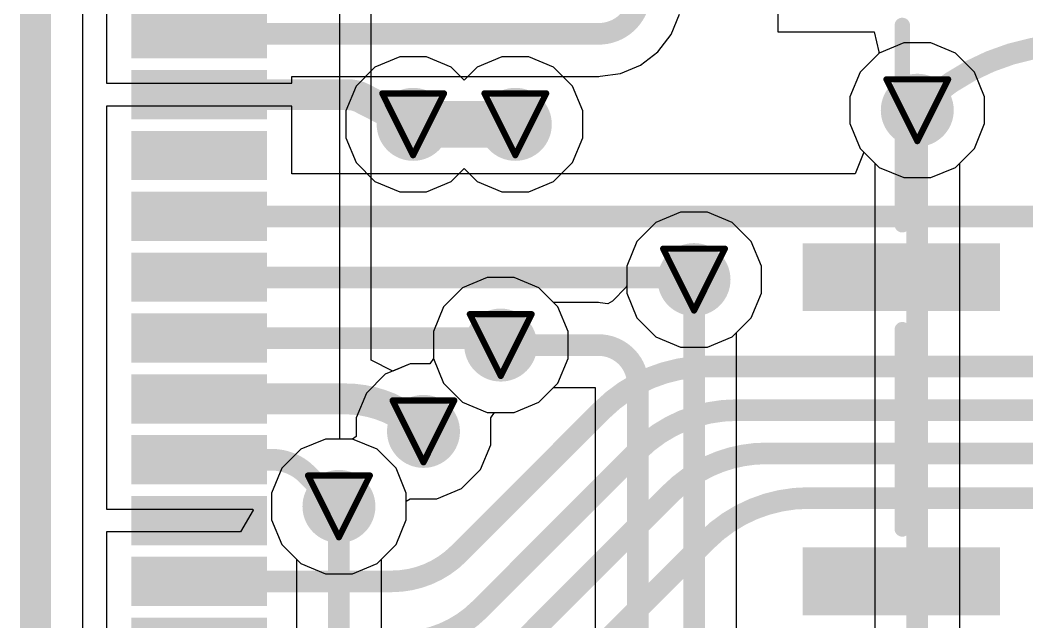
# Model space of a CAD drawing. Header units: inches. Extents: x 0 to 5359, y 0 to 5098.
# Drawn here: x -0.13 to 8.15, y 64.42 to 69.36 of the extents above; entities that cross this region are included whole.
import ezdxf

# ---------------------------------------------------------------- set-up
doc = ezdxf.new("R2010")
doc.units = ezdxf.units.IN
for name, color, linetype in [('Board Outline', 216, 'Continuous'), ('Bottom Layer', 5, 'Continuous'), ('Drill Drawing', 1, 'Continuous'), ('Layer 1', 16, 'Continuous'), ('Layer 2', 76, 'Continuous'), ('Top Layer', 1, 'Continuous'), ('Top Overlay', 2, 'Continuous'), ('Top Paste', 8, 'Continuous'), ('Top Solder', 216, 'Continuous'), ('Via Holes', 16, 'Continuous')]:
    doc.layers.add(name, color=color, linetype=linetype)

# ---------------------------------------------------------------- blocks, each defined once
blk = doc.blocks.new('FH41_40S_0_5SH_05__36')
at = {"layer": 'Top Layer'}
for points in [[(3.5975, 3.3955), (3.9023, 3.3955), (3.9023, 2.3795), (3.5975, 2.3795)], [(4.0977, 3.3955), (4.4025, 3.3955), (4.4025, 2.3795), (4.0977, 2.3795)], [(4.5975, 3.3955), (4.9023, 3.3955), (4.9023, 2.3795), (4.5975, 2.3795)], [(5.0977, 3.3955), (5.4025, 3.3955), (5.4025, 2.3795), (5.0977, 2.3795)], [(5.5975, 3.3955), (5.9023, 3.3955), (5.9023, 2.3795), (5.5975, 2.3795)], [(6.0977, 3.3955), (6.4025, 3.3955), (6.4025, 2.3795), (6.0977, 2.3795)], [(6.5975, 3.3955), (6.9023, 3.3955), (6.9023, 2.3795), (6.5975, 2.3795)], [(7.0976, 3.3955), (7.4024, 3.3955), (7.4024, 2.3795), (7.0976, 2.3795)], [(7.5975, 3.3955), (7.9023, 3.3955), (7.9023, 2.3795), (7.5975, 2.3795)], [(8.0976, 3.3955), (8.4024, 3.3955), (8.4024, 2.3795), (8.0976, 2.3795)], [(3.5216, -2.1255), (3.9788, -2.1255), (3.9788, -3.6495), (3.5216, -3.6495)], [(6.0215, -2.1255), (6.4787, -2.1255), (6.4787, -3.6495), (6.0215, -3.6495)]]:
    blk.add_hatch(color=1, dxfattribs=at).paths.add_polyline_path(points)
at = {"layer": 'Top Paste'}
for points in [[(3.5975, 3.3955), (3.9023, 3.3955), (3.9023, 2.3795), (3.5975, 2.3795)], [(4.0977, 3.3955), (4.4025, 3.3955), (4.4025, 2.3795), (4.0977, 2.3795)], [(4.5975, 3.3955), (4.9023, 3.3955), (4.9023, 2.3795), (4.5975, 2.3795)], [(5.0977, 3.3955), (5.4025, 3.3955), (5.4025, 2.3795), (5.0977, 2.3795)], [(5.5975, 3.3955), (5.9023, 3.3955), (5.9023, 2.3795), (5.5975, 2.3795)], [(6.0977, 3.3955), (6.4025, 3.3955), (6.4025, 2.3795), (6.0977, 2.3795)], [(6.5975, 3.3955), (6.9023, 3.3955), (6.9023, 2.3795), (6.5975, 2.3795)], [(7.0976, 3.3955), (7.4024, 3.3955), (7.4024, 2.3795), (7.0976, 2.3795)], [(7.5975, 3.3955), (7.9023, 3.3955), (7.9023, 2.3795), (7.5975, 2.3795)], [(8.0976, 3.3955), (8.4024, 3.3955), (8.4024, 2.3795), (8.0976, 2.3795)], [(3.5216, -2.1255), (3.9788, -2.1255), (3.9788, -3.6495), (3.5216, -3.6495)], [(6.0215, -2.1255), (6.4787, -2.1255), (6.4787, -3.6495), (6.0215, -3.6495)]]:
    blk.add_hatch(color=8, dxfattribs=at).paths.add_polyline_path(points)
at = {"layer": 'Top Solder'}
for points in [[(3.0476, 3.4455), (3.4525, 3.4455), (3.4525, 2.3295), (3.0476, 2.3295)], [(3.5475, 3.4455), (3.9523, 3.4455), (3.9523, 2.3295), (3.5475, 2.3295)], [(4.0476, 3.4455), (4.4525, 3.4455), (4.4525, 2.3295), (4.0476, 2.3295)], [(4.5475, 3.4455), (4.9523, 3.4455), (4.9523, 2.3295), (4.5475, 2.3295)], [(5.0476, 3.4455), (5.4525, 3.4455), (5.4525, 2.3295), (5.0476, 2.3295)], [(5.5475, 3.4455), (5.9523, 3.4455), (5.9523, 2.3295), (5.5475, 2.3295)], [(6.0476, 3.4455), (6.4525, 3.4455), (6.4525, 2.3295), (6.0476, 2.3295)], [(6.5475, 3.4455), (6.9523, 3.4455), (6.9523, 2.3295), (6.5475, 2.3295)], [(7.0476, 3.4455), (7.4525, 3.4455), (7.4525, 2.3295), (7.0476, 2.3295)], [(7.5475, 3.4455), (7.9523, 3.4455), (7.9523, 2.3295), (7.5475, 2.3295)], [(8.0476, 3.4455), (8.4525, 3.4455), (8.4525, 2.3295), (8.0476, 2.3295)], [(3.4716, -2.0755), (4.0288, -2.0755), (4.0288, -3.6995), (3.4716, -3.6995)], [(5.9714, -2.0755), (6.5287, -2.0755), (6.5287, -3.6995), (5.9714, -3.6995)]]:
    blk.add_hatch(color=216, dxfattribs=at).paths.add_polyline_path(points)
at = {"layer": 'Top Overlay'}
for points in [[(4.1812, -2.8963, 0.127, 0.127, 0), (5.8188, -2.8963, 0.127, 0.127, 0)], [(6.6811, -2.8963, 0.127, 0.127, 0), (8.3189, -2.8963, 0.127, 0.127, 0)]]:
    blk.add_lwpolyline(points, format="xyseb", dxfattribs=at)
for points in [[(4.1494, -2.8963, 0.0635, 0.0635, 1), (4.2129, -2.8963, 0.0635, 0.0635, 1)], [(5.787, -2.8963, 0.0635, 0.0635, 1), (5.8505, -2.8963, 0.0635, 0.0635, 1)], [(6.6493, -2.8963, 0.0635, 0.0635, 1), (6.7128, -2.8963, 0.0635, 0.0635, 1)], [(8.2872, -2.8963, 0.0635, 0.0635, 1), (8.3507, -2.8963, 0.0635, 0.0635, 1)]]:
    blk.add_lwpolyline(points, format="xyseb", close=True, dxfattribs=at)

msp = doc.modelspace()

# ---------------------------------------------------------------- hatches: boundary and pattern name
at = {"layer": 'Bottom Layer'}
h = msp.add_hatch(color=5, dxfattribs=at)
edge = h.paths.add_edge_path()
edge.add_arc((7.252, 68.6221), 0.3, 0, 360)
h = msp.add_hatch(color=5, dxfattribs=at)
edge = h.paths.add_edge_path()
edge.add_arc((3.1054, 68.5063), 0.3, 0, 360)
h = msp.add_hatch(color=5, dxfattribs=at)
edge = h.paths.add_edge_path()
edge.add_arc((3.9459, 68.5063), 0.3, 0, 360)
h = msp.add_hatch(color=5, dxfattribs=at)
edge = h.paths.add_edge_path()
edge.add_arc((5.4158, 67.2301), 0.3, 0, 360)
h = msp.add_hatch(color=5, dxfattribs=at)
edge = h.paths.add_edge_path()
edge.add_arc((3.8256, 66.6922), 0.3, 0, 360)
h = msp.add_hatch(color=5, dxfattribs=at)
edge = h.paths.add_edge_path()
edge.add_arc((3.1905, 65.9828), 0.3, 0, 360)
h = msp.add_hatch(color=5, dxfattribs=at)
edge = h.paths.add_edge_path()
edge.add_arc((2.4952, 65.3662), 0.3, 0, 360)
at = {"layer": 'Layer 1'}
h = msp.add_hatch(color=16, dxfattribs=at)
edge = h.paths.add_edge_path()
edge.add_arc((7.252, 68.6221), 0.3, 0, 360)
h = msp.add_hatch(color=16, dxfattribs=at)
edge = h.paths.add_edge_path()
edge.add_arc((3.1054, 68.5063), 0.3, 0, 360)
h = msp.add_hatch(color=16, dxfattribs=at)
edge = h.paths.add_edge_path()
edge.add_arc((3.9459, 68.5063), 0.3, 0, 360)
h = msp.add_hatch(color=16, dxfattribs=at)
edge = h.paths.add_edge_path()
edge.add_arc((5.4158, 67.2301), 0.3, 0, 360)
h = msp.add_hatch(color=16, dxfattribs=at)
edge = h.paths.add_edge_path()
edge.add_arc((3.8256, 66.6922), 0.3, 0, 360)
h = msp.add_hatch(color=16, dxfattribs=at)
edge = h.paths.add_edge_path()
edge.add_arc((3.1905, 65.9828), 0.3, 0, 360)
h = msp.add_hatch(color=16, dxfattribs=at)
edge = h.paths.add_edge_path()
edge.add_arc((2.4952, 65.3662), 0.3, 0, 360)
at = {"layer": 'Layer 2'}
h = msp.add_hatch(color=76, dxfattribs=at)
edge = h.paths.add_edge_path()
edge.add_arc((7.252, 68.6221), 0.3, 0, 360)
h = msp.add_hatch(color=76, dxfattribs=at)
edge = h.paths.add_edge_path()
edge.add_arc((3.1054, 68.5063), 0.3, 0, 360)
h = msp.add_hatch(color=76, dxfattribs=at)
edge = h.paths.add_edge_path()
edge.add_arc((3.9459, 68.5063), 0.3, 0, 360)
h = msp.add_hatch(color=76, dxfattribs=at)
edge = h.paths.add_edge_path()
edge.add_arc((5.4158, 67.2301), 0.3, 0, 360)
h = msp.add_hatch(color=76, dxfattribs=at)
edge = h.paths.add_edge_path()
edge.add_arc((3.8256, 66.6922), 0.3, 0, 360)
h = msp.add_hatch(color=76, dxfattribs=at)
edge = h.paths.add_edge_path()
edge.add_arc((3.1905, 65.9828), 0.3, 0, 360)
h = msp.add_hatch(color=76, dxfattribs=at)
edge = h.paths.add_edge_path()
edge.add_arc((2.4952, 65.3662), 0.3, 0, 360)
at = {"layer": 'Top Layer'}
h = msp.add_hatch(color=1, dxfattribs=at)
edge = h.paths.add_edge_path()
edge.add_arc((7.252, 68.6221), 0.3, 0, 360)
h = msp.add_hatch(color=1, dxfattribs=at)
edge = h.paths.add_edge_path()
edge.add_arc((3.1054, 68.5063), 0.3, 0, 360)
h = msp.add_hatch(color=1, dxfattribs=at)
edge = h.paths.add_edge_path()
edge.add_arc((3.9459, 68.5063), 0.3, 0, 360)
h = msp.add_hatch(color=1, dxfattribs=at)
edge = h.paths.add_edge_path()
edge.add_arc((5.4158, 67.2301), 0.3, 0, 360)
h = msp.add_hatch(color=1, dxfattribs=at)
edge = h.paths.add_edge_path()
edge.add_arc((3.8256, 66.6922), 0.3, 0, 360)
h = msp.add_hatch(color=1, dxfattribs=at)
edge = h.paths.add_edge_path()
edge.add_arc((3.1905, 65.9828), 0.3, 0, 360)
h = msp.add_hatch(color=1, dxfattribs=at)
edge = h.paths.add_edge_path()
edge.add_arc((2.4952, 65.3662), 0.3, 0, 360)
at = {"layer": 'Via Holes'}
h = msp.add_hatch(color=7, dxfattribs=at)
edge = h.paths.add_edge_path()
edge.add_arc((7.252, 68.6221), 0.15, 0, 360)
h = msp.add_hatch(color=7, dxfattribs=at)
edge = h.paths.add_edge_path()
edge.add_arc((3.1054, 68.5063), 0.15, 0, 360)
h = msp.add_hatch(color=7, dxfattribs=at)
edge = h.paths.add_edge_path()
edge.add_arc((3.9459, 68.5063), 0.15, 0, 360)
h = msp.add_hatch(color=7, dxfattribs=at)
edge = h.paths.add_edge_path()
edge.add_arc((5.4158, 67.2301), 0.15, 0, 360)
h = msp.add_hatch(color=7, dxfattribs=at)
edge = h.paths.add_edge_path()
edge.add_arc((3.8256, 66.6922), 0.15, 0, 360)
h = msp.add_hatch(color=7, dxfattribs=at)
edge = h.paths.add_edge_path()
edge.add_arc((3.1905, 65.9828), 0.15, 0, 360)
h = msp.add_hatch(color=7, dxfattribs=at)
edge = h.paths.add_edge_path()
edge.add_arc((2.4952, 65.3662), 0.15, 0, 360)

# ---------------------------------------------------------------- linework, layer by layer
at = {"layer": 'Board Outline'}
msp.add_lwpolyline([(0, 0, 0.254, 0.254, 0), (0, 120, 0.254, 0.254, 0)], format="xyseb", dxfattribs=at)
at = {"layer": 'Bottom Layer'}
for p, q in [((0.3885, 43.4848), (0.3885, 74.168)), ((2.5008, 70.8268), (2.5008, 65.9202)), ((2.7597, 66.5678), (2.7597, 70.8204)), ((7.1418, 69.1761), (6.9382, 69.0917)), ((7.3622, 69.1761), (7.1418, 69.1761)), ((7.5658, 69.0917), (7.3622, 69.1761)), ((6.9382, 69.0917), (6.7823, 68.9359)), ((7.7217, 68.9359), (7.5658, 69.0917)), ((6.7823, 68.9359), (6.698, 68.7323)), ((7.806, 68.7323), (7.7217, 68.9359)), ((6.698, 68.7323), (6.698, 68.5119)), ((7.806, 68.5119), (7.806, 68.7323)), ((6.698, 68.5119), (6.7823, 68.3083)), ((7.7217, 68.3083), (7.806, 68.5119)), ((6.7823, 68.3083), (6.9024, 68.1882)), ((7.6016, 68.1882), (7.7217, 68.3083)), ((6.9024, 68.1882), (6.9024, 60.2301)), ((7.6016, 60.202), (7.6016, 68.1882)), ((5.3056, 67.7841), (5.102, 67.6997)), ((5.526, 67.7841), (5.3056, 67.7841)), ((5.7296, 67.6997), (5.526, 67.7841)), ((5.102, 67.6997), (4.9462, 67.5439)), ((5.8855, 67.5439), (5.7296, 67.6997)), ((4.9462, 67.5439), (4.8618, 67.3403)), ((5.9698, 67.3403), (5.8855, 67.5439)), ((4.8618, 67.3403), (4.8618, 67.1822)), ((5.9698, 67.1199), (5.9698, 67.3403)), ((3.7154, 67.2462), (3.5118, 67.1618)), ((3.9358, 67.2462), (3.7154, 67.2462)), ((4.1394, 67.1618), (3.9358, 67.2462)), ((3.5118, 67.1618), (3.3559, 67.006)), ((4.2594, 67.0418), (4.1394, 67.1618)), ((4.8573, 67.1694), (4.7453, 67.0531)), ((4.8618, 67.1822), (4.8573, 67.1694)), ((5.8855, 66.9163), (5.9698, 67.1199)), ((3.3559, 67.006), (3.2716, 66.8024)), ((4.6299, 67.0418), (4.2594, 67.0418)), ((4.6443, 67.0389), (4.6299, 67.0418)), ((4.7063, 67.0308), (4.6443, 67.0389)), ((4.7453, 67.0531), (4.7063, 67.0308)), ((5.7658, 66.7965), (5.8855, 66.9163)), ((3.2716, 66.8024), (3.2716, 66.582)), ((5.7658, 62.9006), (5.7658, 66.7965)), ((3.2716, 66.582), (3.2414, 66.5368)), ((2.9375, 66.4777), (2.7597, 66.5678)), ((3.0803, 66.5368), (2.9375, 66.4777)), ((3.2414, 66.5368), (3.0803, 66.5368)), ((4.1394, 66.2225), (4.2594, 66.3426)), ((4.2594, 66.3426), (4.6034, 66.3426)), ((4.6034, 66.3426), (4.6034, 61.7241)), ((3.9358, 66.1382), (4.1394, 66.2225)), ((3.7445, 66.093), (3.7747, 66.1382)), ((3.7445, 65.8726), (3.7445, 66.093)), ((3.7747, 66.1382), (3.9358, 66.1382)), ((2.385, 65.9202), (2.1814, 65.8358)), ((2.5008, 65.9202), (2.385, 65.9202)), ((2.1814, 65.8358), (2.0256, 65.68)), ((3.6602, 65.669), (3.7445, 65.8726)), ((2.0256, 65.68), (1.9412, 65.4764)), ((3.5043, 65.5132), (3.6602, 65.669)), ((3.3007, 65.4288), (3.5043, 65.5132)), ((1.9412, 65.4764), (1.9412, 65.256)), ((3.0492, 65.408), (3.0803, 65.4288)), ((3.0803, 65.4288), (3.3007, 65.4288)), ((3.0492, 65.256), (3.0492, 65.408)), ((1.9412, 65.256), (2.0256, 65.0524)), ((2.9649, 65.0524), (3.0492, 65.256)), ((2.0256, 65.0524), (2.1456, 64.9323)), ((2.8449, 64.9323), (2.9649, 65.0524)), ((2.1456, 64.9323), (2.1456, 59.6078)), ((2.8449, 59.6078), (2.8449, 64.9323))]:
    msp.add_line(p, q, dxfattribs=at)
for points in [[(7.252, 60.202, 0.1778, 0.1778, 0), (7.252, 68.6221, 0.1778, 0.1778, 0)], [(5.3907, 67.1992, 0.1778, 0.1778, 0), (5.4161, 67.1738, 0.1778, 0.1778, 0)], [(5.4161, 62.9006, 0.1778, 0.1778, 0), (5.4161, 67.1738, 0.1778, 0.1778, 0)], [(3.8256, 66.6922, 0.1778, 0.1778, 0), (4.6299, 66.6922, 0.1778, 0.1778, 0)], [(4.6299, 66.6922, 0.1778, 0.1778, -0.414214), (4.953, 66.3691, 0.1778, 0.1778, 0)], [(4.953, 61.2902, 0.1778, 0.1778, 0), (4.953, 66.3691, 0.1778, 0.1778, 0)], [(2.4952, 59.6078, 0.1778, 0.1778, 0), (2.4952, 65.3662, 0.1778, 0.1778, 0)]]:
    msp.add_lwpolyline(points, format="xyseb", dxfattribs=at)
for points in [[(7.2076, 68.6221, 0.0889, 0.0889, 1), (7.2965, 68.6221, 0.0889, 0.0889, 1)], [(5.3463, 67.1992, 0.0889, 0.0889, 1), (5.4352, 67.1992, 0.0889, 0.0889, 1)], [(5.3717, 67.1738, 0.0889, 0.0889, 1), (5.4606, 67.1738, 0.0889, 0.0889, 1)], [(5.3717, 67.1738, 0.0889, 0.0889, 1), (5.4606, 67.1738, 0.0889, 0.0889, 1)], [(3.7811, 66.6922, 0.0889, 0.0889, 1), (3.87, 66.6922, 0.0889, 0.0889, 1)], [(4.5855, 66.6922, 0.0889, 0.0889, 1), (4.6744, 66.6922, 0.0889, 0.0889, 1)], [(4.5855, 66.6922, 0.0889, 0.0889, 1), (4.6744, 66.6922, 0.0889, 0.0889, 1)], [(4.9085, 66.3691, 0.0889, 0.0889, 1), (4.9974, 66.3691, 0.0889, 0.0889, 1)], [(4.9085, 66.3691, 0.0889, 0.0889, 1), (4.9974, 66.3691, 0.0889, 0.0889, 1)], [(2.4508, 65.3662, 0.0889, 0.0889, 1), (2.5397, 65.3662, 0.0889, 0.0889, 1)]]:
    msp.add_lwpolyline(points, format="xyseb", close=True, dxfattribs=at)
at = {"layer": 'Drill Drawing'}
for points in [[(6.998, 68.8761, 0.0508, 0.0508, 0), (7.506, 68.8761, 0.0508, 0.0508, 0)], [(6.998, 68.8761, 0.0508, 0.0508, 0), (7.252, 68.3681, 0.0508, 0.0508, 0)], [(7.252, 68.3681, 0.0508, 0.0508, 0), (7.506, 68.8761, 0.0508, 0.0508, 0)], [(2.8514, 68.7603, 0.0508, 0.0508, 0), (3.3594, 68.7603, 0.0508, 0.0508, 0)], [(2.8514, 68.7603, 0.0508, 0.0508, 0), (3.1054, 68.2523, 0.0508, 0.0508, 0)], [(3.1054, 68.2523, 0.0508, 0.0508, 0), (3.3594, 68.7603, 0.0508, 0.0508, 0)], [(3.6919, 68.7603, 0.0508, 0.0508, 0), (4.1999, 68.7603, 0.0508, 0.0508, 0)], [(3.6919, 68.7603, 0.0508, 0.0508, 0), (3.9459, 68.2523, 0.0508, 0.0508, 0)], [(3.9459, 68.2523, 0.0508, 0.0508, 0), (4.1999, 68.7603, 0.0508, 0.0508, 0)], [(5.1618, 67.4841, 0.0508, 0.0508, 0), (5.6698, 67.4841, 0.0508, 0.0508, 0)], [(5.1618, 67.4841, 0.0508, 0.0508, 0), (5.4158, 66.9761, 0.0508, 0.0508, 0)], [(5.4158, 66.9761, 0.0508, 0.0508, 0), (5.6698, 67.4841, 0.0508, 0.0508, 0)], [(3.5716, 66.9462, 0.0508, 0.0508, 0), (4.0796, 66.9462, 0.0508, 0.0508, 0)], [(3.5716, 66.9462, 0.0508, 0.0508, 0), (3.8256, 66.4382, 0.0508, 0.0508, 0)], [(3.8256, 66.4382, 0.0508, 0.0508, 0), (4.0796, 66.9462, 0.0508, 0.0508, 0)], [(2.9365, 66.2368, 0.0508, 0.0508, 0), (3.4445, 66.2368, 0.0508, 0.0508, 0)], [(2.9365, 66.2368, 0.0508, 0.0508, 0), (3.1905, 65.7288, 0.0508, 0.0508, 0)], [(3.1905, 65.7288, 0.0508, 0.0508, 0), (3.4445, 66.2368, 0.0508, 0.0508, 0)], [(2.2412, 65.6202, 0.0508, 0.0508, 0), (2.7492, 65.6202, 0.0508, 0.0508, 0)], [(2.2412, 65.6202, 0.0508, 0.0508, 0), (2.4952, 65.1122, 0.0508, 0.0508, 0)], [(2.4952, 65.1122, 0.0508, 0.0508, 0), (2.7492, 65.6202, 0.0508, 0.0508, 0)]]:
    msp.add_lwpolyline(points, format="xyseb", dxfattribs=at)
for points in [[(6.9853, 68.8761, 0.0254, 0.0254, 1), (7.0107, 68.8761, 0.0254, 0.0254, 1)], [(6.9853, 68.8761, 0.0254, 0.0254, 1), (7.0107, 68.8761, 0.0254, 0.0254, 1)], [(7.4933, 68.8761, 0.0254, 0.0254, 1), (7.5187, 68.8761, 0.0254, 0.0254, 1)], [(7.4933, 68.8761, 0.0254, 0.0254, 1), (7.5187, 68.8761, 0.0254, 0.0254, 1)], [(2.8387, 68.7603, 0.0254, 0.0254, 1), (2.8641, 68.7603, 0.0254, 0.0254, 1)], [(2.8387, 68.7603, 0.0254, 0.0254, 1), (2.8641, 68.7603, 0.0254, 0.0254, 1)], [(3.3467, 68.7603, 0.0254, 0.0254, 1), (3.3721, 68.7603, 0.0254, 0.0254, 1)], [(3.3467, 68.7603, 0.0254, 0.0254, 1), (3.3721, 68.7603, 0.0254, 0.0254, 1)], [(3.6792, 68.7603, 0.0254, 0.0254, 1), (3.7046, 68.7603, 0.0254, 0.0254, 1)], [(3.6792, 68.7603, 0.0254, 0.0254, 1), (3.7046, 68.7603, 0.0254, 0.0254, 1)], [(4.1872, 68.7603, 0.0254, 0.0254, 1), (4.2126, 68.7603, 0.0254, 0.0254, 1)], [(4.1872, 68.7603, 0.0254, 0.0254, 1), (4.2126, 68.7603, 0.0254, 0.0254, 1)], [(7.2393, 68.3681, 0.0254, 0.0254, 1), (7.2647, 68.3681, 0.0254, 0.0254, 1)], [(7.2393, 68.3681, 0.0254, 0.0254, 1), (7.2647, 68.3681, 0.0254, 0.0254, 1)], [(3.0927, 68.2523, 0.0254, 0.0254, 1), (3.1181, 68.2523, 0.0254, 0.0254, 1)], [(3.0927, 68.2523, 0.0254, 0.0254, 1), (3.1181, 68.2523, 0.0254, 0.0254, 1)], [(3.9332, 68.2523, 0.0254, 0.0254, 1), (3.9586, 68.2523, 0.0254, 0.0254, 1)], [(3.9332, 68.2523, 0.0254, 0.0254, 1), (3.9586, 68.2523, 0.0254, 0.0254, 1)], [(5.1491, 67.4841, 0.0254, 0.0254, 1), (5.1745, 67.4841, 0.0254, 0.0254, 1)], [(5.1491, 67.4841, 0.0254, 0.0254, 1), (5.1745, 67.4841, 0.0254, 0.0254, 1)], [(5.6571, 67.4841, 0.0254, 0.0254, 1), (5.6825, 67.4841, 0.0254, 0.0254, 1)], [(5.6571, 67.4841, 0.0254, 0.0254, 1), (5.6825, 67.4841, 0.0254, 0.0254, 1)], [(5.4031, 66.9761, 0.0254, 0.0254, 1), (5.4285, 66.9761, 0.0254, 0.0254, 1)], [(5.4031, 66.9761, 0.0254, 0.0254, 1), (5.4285, 66.9761, 0.0254, 0.0254, 1)], [(3.5589, 66.9462, 0.0254, 0.0254, 1), (3.5843, 66.9462, 0.0254, 0.0254, 1)], [(3.5589, 66.9462, 0.0254, 0.0254, 1), (3.5843, 66.9462, 0.0254, 0.0254, 1)], [(4.0669, 66.9462, 0.0254, 0.0254, 1), (4.0923, 66.9462, 0.0254, 0.0254, 1)], [(4.0669, 66.9462, 0.0254, 0.0254, 1), (4.0923, 66.9462, 0.0254, 0.0254, 1)], [(3.8129, 66.4382, 0.0254, 0.0254, 1), (3.8383, 66.4382, 0.0254, 0.0254, 1)], [(3.8129, 66.4382, 0.0254, 0.0254, 1), (3.8383, 66.4382, 0.0254, 0.0254, 1)], [(2.9238, 66.2368, 0.0254, 0.0254, 1), (2.9492, 66.2368, 0.0254, 0.0254, 1)], [(2.9238, 66.2368, 0.0254, 0.0254, 1), (2.9492, 66.2368, 0.0254, 0.0254, 1)], [(3.4318, 66.2368, 0.0254, 0.0254, 1), (3.4572, 66.2368, 0.0254, 0.0254, 1)], [(3.4318, 66.2368, 0.0254, 0.0254, 1), (3.4572, 66.2368, 0.0254, 0.0254, 1)], [(3.1778, 65.7288, 0.0254, 0.0254, 1), (3.2032, 65.7288, 0.0254, 0.0254, 1)], [(3.1778, 65.7288, 0.0254, 0.0254, 1), (3.2032, 65.7288, 0.0254, 0.0254, 1)], [(2.2285, 65.6202, 0.0254, 0.0254, 1), (2.2539, 65.6202, 0.0254, 0.0254, 1)], [(2.2285, 65.6202, 0.0254, 0.0254, 1), (2.2539, 65.6202, 0.0254, 0.0254, 1)], [(2.7365, 65.6202, 0.0254, 0.0254, 1), (2.7619, 65.6202, 0.0254, 0.0254, 1)], [(2.7365, 65.6202, 0.0254, 0.0254, 1), (2.7619, 65.6202, 0.0254, 0.0254, 1)], [(2.4825, 65.1122, 0.0254, 0.0254, 1), (2.5079, 65.1122, 0.0254, 0.0254, 1)], [(2.4825, 65.1122, 0.0254, 0.0254, 1), (2.5079, 65.1122, 0.0254, 0.0254, 1)]]:
    msp.add_lwpolyline(points, format="xyseb", close=True, dxfattribs=at)
at = {"layer": 'Layer 1'}
for p, q in [((0.3885, 4.1451), (0.3885, 115.8549)), ((7.1418, 69.1761), (6.9382, 69.0917)), ((7.3622, 69.1761), (7.1418, 69.1761)), ((7.5658, 69.0917), (7.3622, 69.1761)), ((6.9382, 69.0917), (6.7823, 68.9359)), ((7.7217, 68.9359), (7.5658, 69.0917)), ((6.7823, 68.9359), (6.698, 68.7323)), ((7.806, 68.7323), (7.7217, 68.9359)), ((6.698, 68.7323), (6.698, 68.5119)), ((7.806, 68.5119), (7.806, 68.7323)), ((6.698, 68.5119), (6.7823, 68.3083)), ((7.7217, 68.3083), (7.806, 68.5119)), ((6.7823, 68.3083), (6.9382, 68.1524)), ((7.5658, 68.1524), (7.7217, 68.3083)), ((6.9382, 68.1524), (7.1418, 68.0681)), ((7.3622, 68.0681), (7.5658, 68.1524)), ((7.1418, 68.0681), (7.3622, 68.0681)), ((5.3056, 67.7841), (5.102, 67.6997)), ((5.526, 67.7841), (5.3056, 67.7841)), ((5.7296, 67.6997), (5.526, 67.7841)), ((5.102, 67.6997), (4.9462, 67.5439)), ((5.8855, 67.5439), (5.7296, 67.6997)), ((4.9462, 67.5439), (4.8618, 67.3403)), ((5.9698, 67.3403), (5.8855, 67.5439)), ((4.8618, 67.3403), (4.8618, 67.1199)), ((5.9698, 67.1199), (5.9698, 67.3403)), ((3.7154, 67.2462), (3.5118, 67.1618)), ((3.9358, 67.2462), (3.7154, 67.2462)), ((4.1394, 67.1618), (3.9358, 67.2462)), ((3.5118, 67.1618), (3.3559, 67.006)), ((4.2952, 67.006), (4.1394, 67.1618)), ((4.8618, 67.1199), (4.9462, 66.9163)), ((5.8855, 66.9163), (5.9698, 67.1199)), ((3.3559, 67.006), (3.2716, 66.8024)), ((4.3796, 66.8024), (4.2952, 67.006)), ((4.9462, 66.9163), (5.102, 66.7604)), ((5.7296, 66.7604), (5.8855, 66.9163)), ((3.2716, 66.8024), (3.2716, 66.582)), ((4.3796, 66.582), (4.3796, 66.8024)), ((5.102, 66.7604), (5.3056, 66.6761)), ((5.526, 66.6761), (5.7296, 66.7604)), ((5.3056, 66.6761), (5.526, 66.6761)), ((3.2716, 66.582), (3.2414, 66.5368)), ((4.2952, 66.3784), (4.3796, 66.582)), ((3.0803, 66.5368), (2.8767, 66.4525)), ((3.2414, 66.5368), (3.0803, 66.5368)), ((2.8767, 66.4525), (2.7209, 66.2966)), ((4.1394, 66.2225), (4.2952, 66.3784)), ((2.7209, 66.2966), (2.6365, 66.093)), ((3.9358, 66.1382), (4.1394, 66.2225)), ((2.6365, 66.093), (2.6365, 65.941)), ((3.7445, 66.093), (3.7747, 66.1382)), ((3.7445, 65.8726), (3.7445, 66.093)), ((3.7747, 66.1382), (3.9358, 66.1382)), ((2.385, 65.9202), (2.1814, 65.8358)), ((2.6054, 65.9202), (2.385, 65.9202)), ((2.6365, 65.941), (2.6054, 65.9202)), ((2.1814, 65.8358), (2.0256, 65.68)), ((3.6602, 65.669), (3.7445, 65.8726)), ((2.0256, 65.68), (1.9412, 65.4764)), ((3.5043, 65.5132), (3.6602, 65.669)), ((3.3007, 65.4288), (3.5043, 65.5132)), ((1.9412, 65.4764), (1.9412, 65.256)), ((3.0492, 65.408), (3.0803, 65.4288)), ((3.0803, 65.4288), (3.3007, 65.4288)), ((3.0492, 65.256), (3.0492, 65.408)), ((1.9412, 65.256), (2.0256, 65.0524)), ((2.9649, 65.0524), (3.0492, 65.256)), ((2.0256, 65.0524), (2.1814, 64.8965)), ((2.8091, 64.8965), (2.9649, 65.0524)), ((2.1814, 64.8965), (2.385, 64.8122)), ((2.6054, 64.8122), (2.8091, 64.8965)), ((2.385, 64.8122), (2.6054, 64.8122))]:
    msp.add_line(p, q, dxfattribs=at)
at = {"layer": 'Layer 2'}
for p, q in [((0.3885, 4.1451), (0.3885, 92.0911)), ((7.1418, 69.1761), (6.9382, 69.0917)), ((7.3622, 69.1761), (7.1418, 69.1761)), ((7.5658, 69.0917), (7.3622, 69.1761)), ((2.9952, 69.0603), (2.7916, 68.976)), ((3.2156, 69.0603), (2.9952, 69.0603)), ((3.4192, 68.976), (3.2156, 69.0603)), ((3.8357, 69.0603), (3.6321, 68.976)), ((4.0561, 69.0603), (3.8357, 69.0603)), ((4.2597, 68.976), (4.0561, 69.0603)), ((6.9382, 69.0917), (6.7823, 68.9359)), ((7.7217, 68.9359), (7.5658, 69.0917)), ((2.7916, 68.976), (2.6357, 68.8201)), ((3.5256, 68.8695), (3.4192, 68.976)), ((3.6321, 68.976), (3.5256, 68.8695)), ((4.4155, 68.8201), (4.2597, 68.976)), ((6.7823, 68.9359), (6.698, 68.7323)), ((7.806, 68.7323), (7.7217, 68.9359)), ((2.6357, 68.8201), (2.5514, 68.6165)), ((4.4999, 68.6165), (4.4155, 68.8201)), ((6.698, 68.7323), (6.698, 68.5119)), ((7.806, 68.5119), (7.806, 68.7323)), ((2.5514, 68.6165), (2.5514, 68.3961)), ((4.4999, 68.3961), (4.4999, 68.6165)), ((6.698, 68.5119), (6.7823, 68.3083)), ((7.7217, 68.3083), (7.806, 68.5119)), ((2.5514, 68.3961), (2.6357, 68.1925)), ((4.4155, 68.1925), (4.4999, 68.3961)), ((6.7823, 68.3083), (6.9382, 68.1524)), ((7.5658, 68.1524), (7.7217, 68.3083)), ((2.6357, 68.1925), (2.7916, 68.0366)), ((4.2597, 68.0366), (4.4155, 68.1925)), ((6.9382, 68.1524), (7.1418, 68.0681)), ((7.3622, 68.0681), (7.5658, 68.1524)), ((3.4192, 68.0366), (3.5256, 68.1431)), ((3.5256, 68.1431), (3.6321, 68.0366)), ((7.1418, 68.0681), (7.3622, 68.0681)), ((2.7916, 68.0366), (2.9952, 67.9523)), ((3.2156, 67.9523), (3.4192, 68.0366)), ((3.6321, 68.0366), (3.8357, 67.9523)), ((4.0561, 67.9523), (4.2597, 68.0366)), ((2.9952, 67.9523), (3.2156, 67.9523)), ((3.8357, 67.9523), (4.0561, 67.9523)), ((5.3056, 67.7841), (5.102, 67.6997)), ((5.526, 67.7841), (5.3056, 67.7841)), ((5.7296, 67.6997), (5.526, 67.7841)), ((5.102, 67.6997), (4.9462, 67.5439)), ((5.8855, 67.5439), (5.7296, 67.6997)), ((4.9462, 67.5439), (4.8618, 67.3403)), ((5.9698, 67.3403), (5.8855, 67.5439)), ((4.8618, 67.3403), (4.8618, 67.1199)), ((5.9698, 67.1199), (5.9698, 67.3403)), ((3.7154, 67.2462), (3.5118, 67.1618)), ((3.9358, 67.2462), (3.7154, 67.2462)), ((4.1394, 67.1618), (3.9358, 67.2462)), ((3.5118, 67.1618), (3.3559, 67.006)), ((4.2952, 67.006), (4.1394, 67.1618)), ((4.8618, 67.1199), (4.9462, 66.9163)), ((5.8855, 66.9163), (5.9698, 67.1199)), ((3.3559, 67.006), (3.2716, 66.8024)), ((4.3796, 66.8024), (4.2952, 67.006)), ((4.9462, 66.9163), (5.102, 66.7604)), ((5.7296, 66.7604), (5.8855, 66.9163)), ((3.2716, 66.8024), (3.2716, 66.582)), ((4.3796, 66.582), (4.3796, 66.8024)), ((5.102, 66.7604), (5.3056, 66.6761)), ((5.526, 66.6761), (5.7296, 66.7604)), ((5.3056, 66.6761), (5.526, 66.6761)), ((3.2716, 66.582), (3.3559, 66.3784)), ((4.2952, 66.3784), (4.3796, 66.582)), ((3.3559, 66.3784), (3.5118, 66.2225)), ((4.1394, 66.2225), (4.2952, 66.3784)), ((3.5118, 66.2225), (3.7154, 66.1382)), ((3.9358, 66.1382), (4.1394, 66.2225)), ((3.7154, 66.1382), (3.9358, 66.1382)), ((2.385, 65.9202), (2.1814, 65.8358)), ((2.6054, 65.9202), (2.385, 65.9202)), ((2.8091, 65.8358), (2.6054, 65.9202)), ((2.1814, 65.8358), (2.0256, 65.68)), ((2.9649, 65.68), (2.8091, 65.8358)), ((2.0256, 65.68), (1.9412, 65.4764)), ((3.0492, 65.4764), (2.9649, 65.68)), ((1.9412, 65.4764), (1.9412, 65.256)), ((3.0492, 65.256), (3.0492, 65.4764)), ((1.9412, 65.256), (2.0256, 65.0524)), ((2.9649, 65.0524), (3.0492, 65.256)), ((2.0256, 65.0524), (2.1814, 64.8965)), ((2.8091, 64.8965), (2.9649, 65.0524)), ((2.1814, 64.8965), (2.385, 64.8122)), ((2.6054, 64.8122), (2.8091, 64.8965)), ((2.385, 64.8122), (2.6054, 64.8122))]:
    msp.add_line(p, q, dxfattribs=at)
at = {"layer": 'Top Layer'}
for p, q in [((0.3885, 4.1451), (0.3885, 90.6854)), ((6.1039, 70.2327), (6.1039, 69.2675)), ((0.583, 69.8436), (0.583, 68.8436)), ((5.2275, 69.2451), (5.2962, 69.411)), ((5.1182, 69.1027), (5.2275, 69.2451)), ((6.1039, 69.2675), (6.898, 69.2675)), ((6.898, 69.2675), (6.936, 69.1013)), ((4.9757, 68.9934), (5.1182, 69.1027)), ((6.9362, 69.0897), (6.7823, 68.9359)), ((6.936, 69.1013), (6.9362, 69.0897)), ((4.8098, 68.9247), (4.9757, 68.9934)), ((2.107, 68.8436), (2.107, 68.9004)), ((2.107, 68.9004), (4.6318, 68.9004)), ((4.6318, 68.9004), (4.6442, 68.9028)), ((4.6442, 68.9028), (4.8098, 68.9247)), ((6.7823, 68.9359), (6.698, 68.7323)), ((0.583, 68.8436), (2.107, 68.8436)), ((6.698, 68.7323), (6.698, 68.5119)), ((2.107, 68.6564), (0.583, 68.6564)), ((0.583, 68.6564), (0.583, 67.8436)), ((2.107, 68.0995), (2.107, 68.6564)), ((6.698, 68.5119), (6.7823, 68.3083)), ((6.8133, 68.2773), (6.7397, 68.0995)), ((6.7823, 68.3083), (6.8133, 68.2773)), ((6.7397, 68.0995), (2.107, 68.0995)), ((0.583, 67.8436), (0.583, 67.3435)), ((0.583, 67.3435), (0.583, 66.3435)), ((0.583, 66.3435), (0.583, 65.3435)), ((0.583, 65.3435), (1.7859, 65.3435)), ((1.7909, 65.3341), (1.6843, 65.1563)), ((1.7859, 65.3435), (1.7909, 65.3341)), ((1.6843, 65.1563), (0.583, 65.1563)), ((0.583, 65.1563), (0.583, 64.3435))]:
    msp.add_line(p, q, dxfattribs=at)
for points in [[(4.9709, 69.5891, 0.1778, 0.1778, -0.414214), (4.6318, 69.25, 0.1778, 0.1778, 0)], [(1.345, 69.25, 0.1778, 0.1778, 0), (4.6318, 69.25, 0.1778, 0.1778, 0)], [(7.252, 68.6221, 0.1778, 0.1778, -0.198912), (8.5597, 69.1637, 0.1778, 0.1778, 0)], [(1.345, 68.7499, 0.254, 0.254, 0), (2.5711, 68.7499, 0.254, 0.254, 0)], [(2.5711, 68.7499, 0.254, 0.254, -0.120714), (2.6837, 68.7223, 0.254, 0.254, 0)], [(2.6837, 68.7223, 0.254, 0.254, 0), (3.1054, 68.5063, 0.254, 0.254, 0)], [(3.1054, 68.5063, 0.381, 0.381, 0), (3.9459, 68.5063, 0.381, 0.381, 0)], [(1.345, 67.7499, 0.1778, 0.1778, 0), (10.7289, 67.7499, 0.1778, 0.1778, 0)], [(1.3475, 67.2475, 0.1778, 0.1778, 0), (5.4158, 67.2475, 0.1778, 0.1778, 0)], [(1.345, 66.7499, 0.1778, 0.1778, 0), (3.7679, 66.7499, 0.1778, 0.1778, 0)], [(3.7679, 66.7499, 0.1778, 0.1778, 0), (3.8256, 66.6922, 0.1778, 0.1778, 0)], [(4.6606, 66.1583, 0.1778, 0.1778, -0.19868), (5.526, 66.5163, 0.1778, 0.1778, 0)], [(5.526, 66.5163, 0.1778, 0.1778, 0), (6.3579, 66.5163, 0.1778, 0.1778, 0)], [(6.3579, 66.5163, 0.1778, 0.1778, 0), (42.5979, 66.5163, 0.1778, 0.1778, 0)], [(1.345, 66.25, 0.254, 0.254, 0), (2.5455, 66.25, 0.254, 0.254, 0)], [(2.5455, 66.25, 0.254, 0.254, -0.100859), (2.9025, 66.1773, 0.254, 0.254, 0)], [(2.9025, 66.1773, 0.254, 0.254, -0.096124), (3.1905, 65.9828, 0.254, 0.254, 0)], [(3.481, 64.9787, 0.1778, 0.1778, 0), (4.6598, 66.1575, 0.1778, 0.1778, 0)], [(4.6598, 66.1575, 0.1778, 0.1778, -0.000223), (4.6606, 66.1583, 0.1778, 0.1778, 0)], [(4.953, 65.8209, 0.1778, 0.1778, -0.198912), (5.7657, 66.1575, 0.1778, 0.1778, 0)], [(5.7657, 66.1575, 0.1778, 0.1778, 0), (6.3579, 66.1575, 0.1778, 0.1778, 0)], [(6.3579, 66.1575, 0.1778, 0.1778, 0), (42.391, 66.1575, 0.1778, 0.1778, 0)], [(1.345, 65.7499, 0.1778, 0.1778, 0), (1.9418, 65.7499, 0.1778, 0.1778, 0)], [(1.9418, 65.7499, 0.1778, 0.1778, -0.198721), (2.2313, 65.6301, 0.1778, 0.1778, 0)], [(3.6536, 64.5215, 0.1778, 0.1778, 0), (4.953, 65.8209, 0.1778, 0.1778, 0)], [(5.2243, 65.4757, 0.1778, 0.1778, -0.199183), (6.0108, 65.8019, 0.1778, 0.1778, 0)], [(6.0108, 65.8019, 0.1778, 0.1778, 0), (41.6151, 65.8019, 0.1778, 0.1778, 0)], [(2.2313, 65.6301, 0.1778, 0.1778, 0), (2.2315, 65.6299, 0.1778, 0.1778, 0)], [(2.2313, 65.6301, 0.1778, 0.1778, -0.000184), (2.2315, 65.6299, 0.1778, 0.1778, 0)], [(2.2315, 65.6299, 0.1778, 0.1778, 0), (2.4952, 65.3662, 0.1778, 0.1778, 0)], [(3.7679, 64.0193, 0.1778, 0.1778, 0), (5.2243, 65.4757, 0.1778, 0.1778, 0)], [(5.5191, 65.0877, 0.1778, 0.1778, -0.198912), (6.3579, 65.4351, 0.1778, 0.1778, 0)], [(6.3579, 65.4351, 0.1778, 0.1778, 0), (41.4161, 65.4351, 0.1778, 0.1778, 0)], [(4.0289, 63.5974, 0.1778, 0.1778, 0), (5.5191, 65.0877, 0.1778, 0.1778, 0)], [(3.4806, 64.9783, 0.1778, 0.1778, -0.198712), (2.9291, 64.7501, 0.1778, 0.1778, 0)], [(3.481, 64.9787, 0.1778, 0.1778, -0.000193), (3.4806, 64.9783, 0.1778, 0.1778, 0)], [(1.345, 64.7501, 0.1778, 0.1778, 0), (2.9291, 64.7501, 0.1778, 0.1778, 0)], [(1.345, 64.7499, 0.1778, 0.1778, 0), (1.345, 64.7501, 0.1778, 0.1778, 0)], [(3.6536, 64.5215, 0.1778, 0.1778, -0.198912), (2.9981, 64.25, 0.1778, 0.1778, 0)]]:
    msp.add_lwpolyline(points, format="xyseb", dxfattribs=at)
for points in [[(1.3005, 69.25, 0.0889, 0.0889, 1), (1.3894, 69.25, 0.0889, 0.0889, 1)], [(4.5873, 69.25, 0.0889, 0.0889, 1), (4.6762, 69.25, 0.0889, 0.0889, 1)], [(4.5873, 69.25, 0.0889, 0.0889, 1), (4.6762, 69.25, 0.0889, 0.0889, 1)], [(1.2815, 68.7499, 0.127, 0.127, 1), (1.4085, 68.7499, 0.127, 0.127, 1)], [(2.5076, 68.7499, 0.127, 0.127, 1), (2.6346, 68.7499, 0.127, 0.127, 1)], [(2.5076, 68.7499, 0.127, 0.127, 1), (2.6346, 68.7499, 0.127, 0.127, 1)], [(2.6202, 68.7223, 0.127, 0.127, 1), (2.7472, 68.7223, 0.127, 0.127, 1)], [(2.6202, 68.7223, 0.127, 0.127, 1), (2.7472, 68.7223, 0.127, 0.127, 1)], [(3.0101, 68.5063, 0.1905, 0.1905, 1), (3.2006, 68.5063, 0.1905, 0.1905, 1)], [(3.8506, 68.5063, 0.1905, 0.1905, 1), (4.0411, 68.5063, 0.1905, 0.1905, 1)], [(7.2076, 68.6221, 0.0889, 0.0889, 1), (7.2965, 68.6221, 0.0889, 0.0889, 1)], [(3.0419, 68.5063, 0.127, 0.127, 1), (3.1689, 68.5063, 0.127, 0.127, 1)], [(1.3005, 67.7499, 0.0889, 0.0889, 1), (1.3894, 67.7499, 0.0889, 0.0889, 1)], [(1.303, 67.2475, 0.0889, 0.0889, 1), (1.3919, 67.2475, 0.0889, 0.0889, 1)], [(5.3714, 67.2475, 0.0889, 0.0889, 1), (5.4603, 67.2475, 0.0889, 0.0889, 1)], [(1.3005, 66.7499, 0.0889, 0.0889, 1), (1.3894, 66.7499, 0.0889, 0.0889, 1)], [(3.7234, 66.7499, 0.0889, 0.0889, 1), (3.8123, 66.7499, 0.0889, 0.0889, 1)], [(3.7234, 66.7499, 0.0889, 0.0889, 1), (3.8123, 66.7499, 0.0889, 0.0889, 1)], [(3.7811, 66.6922, 0.0889, 0.0889, 1), (3.87, 66.6922, 0.0889, 0.0889, 1)], [(5.4816, 66.5163, 0.0889, 0.0889, 1), (5.5705, 66.5163, 0.0889, 0.0889, 1)], [(5.4816, 66.5163, 0.0889, 0.0889, 1), (5.5705, 66.5163, 0.0889, 0.0889, 1)], [(6.3135, 66.5163, 0.0889, 0.0889, 1), (6.4024, 66.5163, 0.0889, 0.0889, 1)], [(6.3135, 66.5163, 0.0889, 0.0889, 1), (6.4024, 66.5163, 0.0889, 0.0889, 1)], [(1.2815, 66.25, 0.127, 0.127, 1), (1.4085, 66.25, 0.127, 0.127, 1)], [(2.482, 66.25, 0.127, 0.127, 1), (2.609, 66.25, 0.127, 0.127, 1)], [(2.482, 66.25, 0.127, 0.127, 1), (2.609, 66.25, 0.127, 0.127, 1)], [(2.839, 66.1773, 0.127, 0.127, 1), (2.966, 66.1773, 0.127, 0.127, 1)], [(2.839, 66.1773, 0.127, 0.127, 1), (2.966, 66.1773, 0.127, 0.127, 1)], [(4.6153, 66.1575, 0.0889, 0.0889, 1), (4.7042, 66.1575, 0.0889, 0.0889, 1)], [(4.6153, 66.1575, 0.0889, 0.0889, 1), (4.7042, 66.1575, 0.0889, 0.0889, 1)], [(4.6161, 66.1583, 0.0889, 0.0889, 1), (4.705, 66.1583, 0.0889, 0.0889, 1)], [(4.6161, 66.1583, 0.0889, 0.0889, 1), (4.705, 66.1583, 0.0889, 0.0889, 1)], [(5.7212, 66.1575, 0.0889, 0.0889, 1), (5.8101, 66.1575, 0.0889, 0.0889, 1)], [(5.7212, 66.1575, 0.0889, 0.0889, 1), (5.8101, 66.1575, 0.0889, 0.0889, 1)], [(6.3135, 66.1575, 0.0889, 0.0889, 1), (6.4024, 66.1575, 0.0889, 0.0889, 1)], [(6.3135, 66.1575, 0.0889, 0.0889, 1), (6.4024, 66.1575, 0.0889, 0.0889, 1)], [(3.127, 65.9828, 0.127, 0.127, 1), (3.254, 65.9828, 0.127, 0.127, 1)], [(1.3005, 65.7499, 0.0889, 0.0889, 1), (1.3894, 65.7499, 0.0889, 0.0889, 1)], [(1.8974, 65.7499, 0.0889, 0.0889, 1), (1.9863, 65.7499, 0.0889, 0.0889, 1)], [(1.8974, 65.7499, 0.0889, 0.0889, 1), (1.9863, 65.7499, 0.0889, 0.0889, 1)], [(4.9085, 65.8209, 0.0889, 0.0889, 1), (4.9974, 65.8209, 0.0889, 0.0889, 1)], [(4.9085, 65.8209, 0.0889, 0.0889, 1), (4.9974, 65.8209, 0.0889, 0.0889, 1)], [(5.9663, 65.8019, 0.0889, 0.0889, 1), (6.0552, 65.8019, 0.0889, 0.0889, 1)], [(5.9663, 65.8019, 0.0889, 0.0889, 1), (6.0552, 65.8019, 0.0889, 0.0889, 1)], [(2.1869, 65.6301, 0.0889, 0.0889, 1), (2.2758, 65.6301, 0.0889, 0.0889, 1)], [(2.1869, 65.6301, 0.0889, 0.0889, 1), (2.2758, 65.6301, 0.0889, 0.0889, 1)], [(2.1869, 65.6301, 0.0889, 0.0889, 1), (2.2758, 65.6301, 0.0889, 0.0889, 1)], [(2.1871, 65.6299, 0.0889, 0.0889, 1), (2.276, 65.6299, 0.0889, 0.0889, 1)], [(2.1871, 65.6299, 0.0889, 0.0889, 1), (2.276, 65.6299, 0.0889, 0.0889, 1)], [(2.1871, 65.6299, 0.0889, 0.0889, 1), (2.276, 65.6299, 0.0889, 0.0889, 1)], [(5.1798, 65.4757, 0.0889, 0.0889, 1), (5.2687, 65.4757, 0.0889, 0.0889, 1)], [(5.1798, 65.4757, 0.0889, 0.0889, 1), (5.2687, 65.4757, 0.0889, 0.0889, 1)], [(6.3135, 65.4351, 0.0889, 0.0889, 1), (6.4024, 65.4351, 0.0889, 0.0889, 1)], [(6.3135, 65.4351, 0.0889, 0.0889, 1), (6.4024, 65.4351, 0.0889, 0.0889, 1)], [(2.4508, 65.3662, 0.0889, 0.0889, 1), (2.5397, 65.3662, 0.0889, 0.0889, 1)], [(5.4747, 65.0877, 0.0889, 0.0889, 1), (5.5636, 65.0877, 0.0889, 0.0889, 1)], [(5.4747, 65.0877, 0.0889, 0.0889, 1), (5.5636, 65.0877, 0.0889, 0.0889, 1)], [(3.4361, 64.9783, 0.0889, 0.0889, 1), (3.525, 64.9783, 0.0889, 0.0889, 1)], [(3.4361, 64.9783, 0.0889, 0.0889, 1), (3.525, 64.9783, 0.0889, 0.0889, 1)], [(3.4365, 64.9787, 0.0889, 0.0889, 1), (3.5254, 64.9787, 0.0889, 0.0889, 1)], [(3.4365, 64.9787, 0.0889, 0.0889, 1), (3.5254, 64.9787, 0.0889, 0.0889, 1)], [(1.3005, 64.7501, 0.0889, 0.0889, 1), (1.3894, 64.7501, 0.0889, 0.0889, 1)], [(1.3005, 64.7501, 0.0889, 0.0889, 1), (1.3894, 64.7501, 0.0889, 0.0889, 1)], [(1.3005, 64.7499, 0.0889, 0.0889, 1), (1.3894, 64.7499, 0.0889, 0.0889, 1)], [(2.8847, 64.7501, 0.0889, 0.0889, 1), (2.9736, 64.7501, 0.0889, 0.0889, 1)], [(2.8847, 64.7501, 0.0889, 0.0889, 1), (2.9736, 64.7501, 0.0889, 0.0889, 1)], [(3.6092, 64.5215, 0.0889, 0.0889, 1), (3.6981, 64.5215, 0.0889, 0.0889, 1)], [(3.6092, 64.5215, 0.0889, 0.0889, 1), (3.6981, 64.5215, 0.0889, 0.0889, 1)]]:
    msp.add_lwpolyline(points, format="xyseb", close=True, dxfattribs=at)

# ---------------------------------------------------------------- block references
at = {"rotation": 90}
msp.add_blockref('FH41_40S_0_5SH_05__36', (4.2324, 61), dxfattribs=at)

doc.saveas('drawing.dxf')
